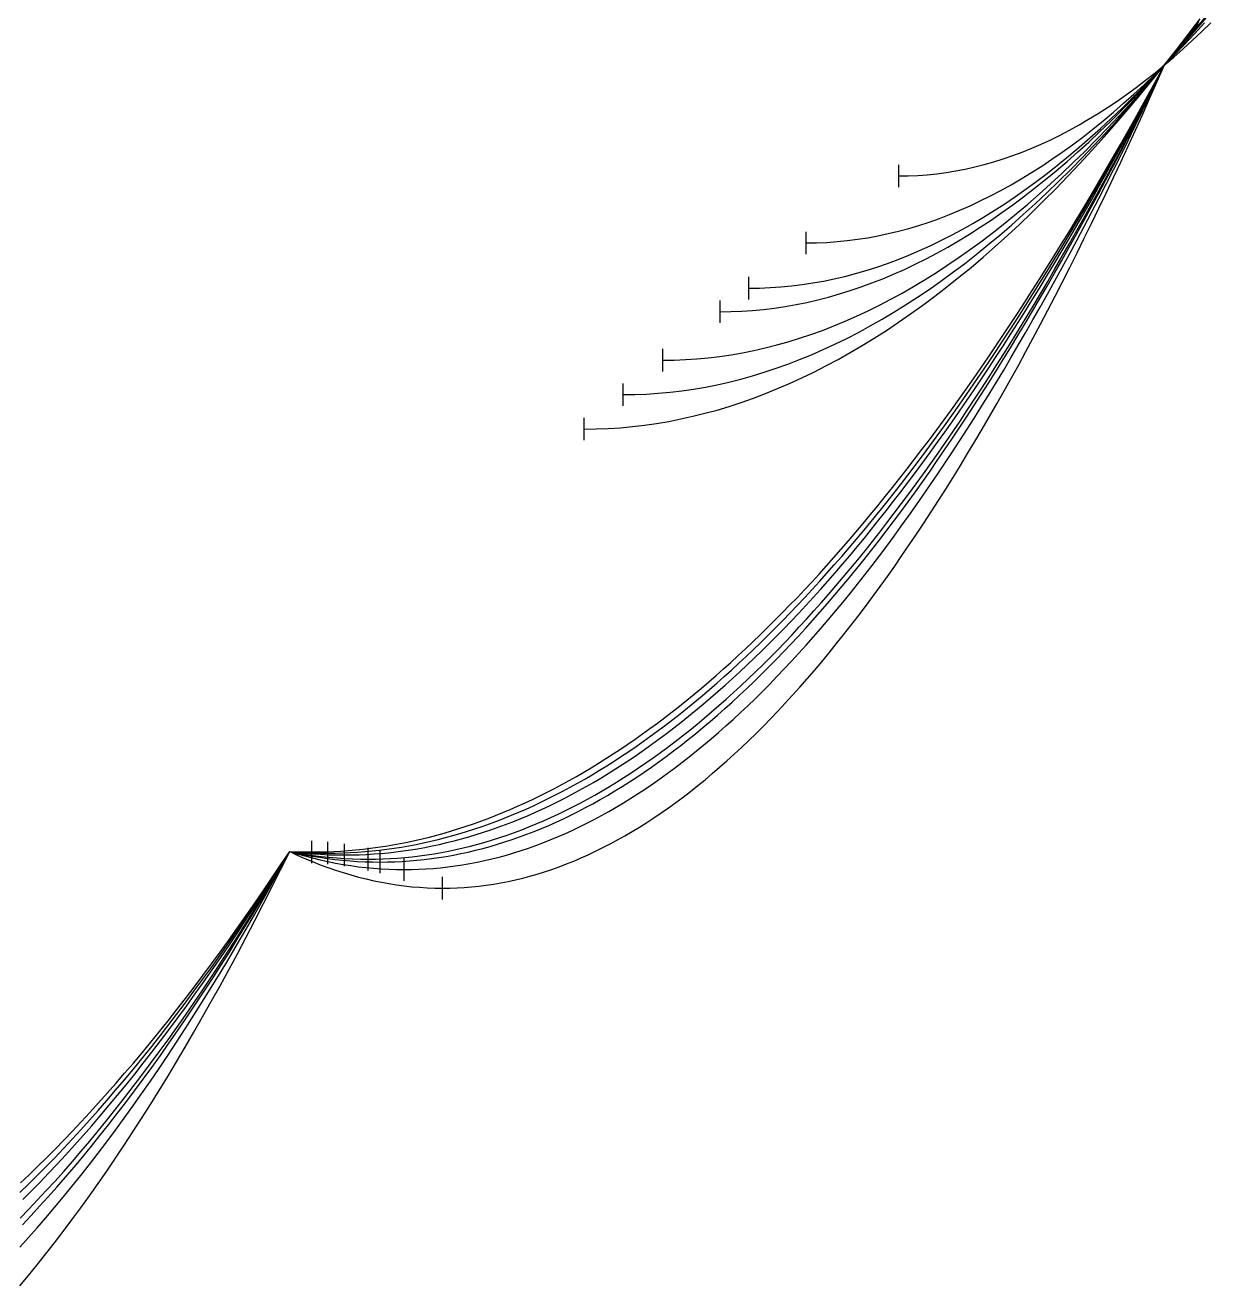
# Model space of a CAD drawing. Header units: metres. Extents: x -87 to 28195, y -4474 to 524.
# Drawn here: x 18167 to 18696, y -3460 to -2898 of the extents above; entities that cross this region are included whole.
import ezdxf

# ---------------------------------------------------------------- set-up
doc = ezdxf.new("R2010")
doc.units = ezdxf.units.M
for name, color, linetype in [('CATENARIES_-10_bare', 7, 'Continuous'), ('CATENARIES_-10_ICE', 7, 'Continuous'), ('CATENARIES_-19_bare', 7, 'Continuous'), ('CATENARIES_-19_HEAVY_ICE', 7, 'Continuous'), ('CATENARIES_0', 7, 'Continuous'), ('CATENARIES_0_ICE', 7, 'Continuous'), ('CATENARIES_50_theoretical', 7, 'Continuous')]:
    doc.layers.add(name, color=color, linetype=linetype)

msp = doc.modelspace()

# ---------------------------------------------------------------- linework, layer by layer
at = {"layer": 'CATENARIES_-10_bare'}
for p, q in [((18433.51, -3067.98), (18433.51, -3057.98)), ((18301.99, -3272.33), (18301.99, -3262.33))]:
    msp.add_line(p, q, dxfattribs=at)
for points in [[(18433.51, -3062.98, 0), (18438.75, -3062.91, 0), (18444, -3062.7, 0), (18449.25, -3062.35, 0), (18454.5, -3061.87, 0), (18459.75, -3061.24, 0), (18465, -3060.48, 0), (18470.24, -3059.58, 0), (18475.49, -3058.54, 0), (18480.74, -3057.36, 0), (18485.99, -3056.04, 0), (18491.24, -3054.58, 0), (18496.48, -3052.99, 0), (18501.73, -3051.25, 0), (18506.98, -3049.38, 0), (18512.23, -3047.37, 0), (18517.48, -3045.22, 0), (18522.72, -3042.93, 0), (18527.97, -3040.5, 0), (18533.22, -3037.93, 0), (18538.47, -3035.22, 0), (18543.72, -3032.38, 0), (18548.97, -3029.39, 0), (18554.21, -3026.27, 0), (18559.46, -3023.01, 0), (18564.71, -3019.6, 0), (18569.96, -3016.06, 0), (18575.21, -3012.38, 0), (18580.45, -3008.56, 0), (18585.7, -3004.61, 0), (18590.95, -3000.51, 0), (18596.2, -2996.27, 0), (18601.45, -2991.9, 0), (18606.69, -2987.38, 0), (18611.94, -2982.73, 0), (18617.19, -2977.93, 0), (18622.44, -2973, 0), (18627.69, -2967.93, 0), (18632.94, -2962.72, 0), (18638.18, -2957.37, 0), (18643.43, -2951.88, 0), (18648.68, -2946.24, 0), (18653.93, -2940.48, 0), (18659.18, -2934.57, 0), (18664.42, -2928.52, 0), (18669.67, -2922.33, 0), (18674.92, -2916, 0), (18680.06, -2909.67, 0), (18685.19, -2903.21, 0), (18690.33, -2896.61, 0)], [(18284.92, -3266.6, 0), (18288.33, -3266.86, 0), (18291.75, -3267.07, 0), (18295.16, -3267.22, 0), (18298.58, -3267.3, 0), (18301.99, -3267.33, 0), (18305.26, -3267.31, 0), (18308.54, -3267.23, 0), (18311.81, -3267.09, 0), (18315.08, -3266.9, 0), (18318.35, -3266.66, 0), (18321.62, -3266.36, 0), (18324.89, -3266.01, 0), (18328.16, -3265.61, 0), (18331.43, -3265.15, 0), (18334.71, -3264.64, 0), (18337.98, -3264.07, 0), (18341.25, -3263.45, 0), (18344.52, -3262.78, 0), (18347.79, -3262.05, 0), (18351.06, -3261.27, 0), (18354.33, -3260.43, 0), (18357.61, -3259.54, 0), (18360.88, -3258.6, 0), (18364.15, -3257.6, 0), (18367.42, -3256.55, 0), (18370.69, -3255.45, 0), (18373.96, -3254.29, 0), (18377.23, -3253.07, 0), (18380.5, -3251.81, 0), (18383.78, -3250.49, 0), (18387.05, -3249.11, 0), (18390.32, -3247.68, 0), (18393.59, -3246.2, 0), (18396.86, -3244.66, 0), (18400.13, -3243.07, 0), (18403.4, -3241.43, 0), (18406.67, -3239.73, 0), (18409.95, -3237.97, 0), (18413.22, -3236.17, 0), (18416.49, -3234.31, 0), (18419.76, -3232.39, 0), (18423.03, -3230.42, 0), (18426.3, -3228.4, 0), (18429.57, -3226.32, 0), (18432.84, -3224.19, 0), (18436.12, -3222.01, 0), (18439.39, -3219.77, 0), (18442.66, -3217.47, 0), (18445.93, -3215.13, 0), (18449.2, -3212.73, 0), (18452.47, -3210.27, 0), (18455.74, -3207.76, 0), (18459.02, -3205.2, 0), (18462.29, -3202.58, 0), (18465.56, -3199.91, 0), (18468.83, -3197.18, 0), (18472.1, -3194.4, 0), (18475.37, -3191.57, 0), (18478.64, -3188.68, 0), (18481.91, -3185.74, 0), (18485.19, -3182.74, 0), (18488.46, -3179.69, 0), (18491.73, -3176.59, 0), (18495, -3173.43, 0), (18498.27, -3170.22, 0), (18501.54, -3166.95, 0), (18504.81, -3163.63, 0), (18508.08, -3160.26, 0), (18511.36, -3156.83, 0), (18514.63, -3153.34, 0), (18517.9, -3149.8, 0), (18521.17, -3146.21, 0), (18524.44, -3142.57, 0), (18527.71, -3138.86, 0), (18530.98, -3135.11, 0), (18534.25, -3131.3, 0), (18537.53, -3127.44, 0), (18540.8, -3123.52, 0), (18544.07, -3119.55, 0), (18547.34, -3115.52, 0), (18550.61, -3111.44, 0), (18553.88, -3107.31, 0), (18557.15, -3103.12, 0), (18560.42, -3098.87, 0), (18563.7, -3094.57, 0), (18566.97, -3090.22, 0), (18570.24, -3085.82, 0), (18573.51, -3081.35, 0), (18576.78, -3076.84, 0), (18580.05, -3072.27, 0), (18583.32, -3067.64, 0), (18586.6, -3062.96, 0), (18589.87, -3058.23, 0), (18593.14, -3053.44, 0), (18596.41, -3048.6, 0), (18599.68, -3043.7, 0), (18602.95, -3038.75, 0), (18606.22, -3033.75, 0), (18609.49, -3028.69, 0), (18612.77, -3023.57, 0), (18616.04, -3018.4, 0), (18619.31, -3013.18, 0), (18622.58, -3007.9, 0), (18625.85, -3002.57, 0), (18629.12, -2997.18, 0), (18632.39, -2991.73, 0), (18635.66, -2986.24, 0), (18638.94, -2980.69, 0), (18642.21, -2975.08, 0), (18645.48, -2969.42, 0), (18648.75, -2963.7, 0), (18652.02, -2957.93, 0), (18655.29, -2952.1, 0), (18658.56, -2946.22, 0), (18661.83, -2940.29, 0), (18665.11, -2934.3, 0), (18668.38, -2928.25, 0), (18671.65, -2922.15, 0), (18674.92, -2916, 0)], [(18164.67, -3418.59, 0), (18168.55, -3414.83, 0), (18172.43, -3411, 0), (18176.31, -3407.09, 0), (18180.19, -3403.1, 0), (18184.07, -3399.04, 0), (18187.94, -3394.9, 0), (18191.82, -3390.68, 0), (18195.7, -3386.39, 0), (18199.58, -3382.02, 0), (18203.46, -3377.58, 0), (18207.34, -3373.06, 0), (18211.22, -3368.46, 0), (18215.1, -3363.79, 0), (18218.98, -3359.04, 0), (18222.86, -3354.21, 0), (18226.73, -3349.31, 0), (18230.61, -3344.33, 0), (18234.49, -3339.28, 0), (18238.37, -3334.15, 0), (18242.25, -3328.94, 0), (18246.13, -3323.66, 0), (18250.01, -3318.29, 0), (18253.89, -3312.86, 0), (18257.77, -3307.34, 0), (18261.65, -3301.75, 0), (18265.52, -3296.09, 0), (18269.4, -3290.34, 0), (18273.28, -3284.52, 0), (18277.16, -3278.62, 0), (18281.04, -3272.65, 0), (18284.92, -3266.6, 0)]]:
    msp.add_polyline3d(points, dxfattribs=at)
at = {"layer": 'CATENARIES_-10_ICE'}
for p, q in [((18476.8, -3031.04), (18476.8, -3021.04)), ((18319.96, -3275.04), (18319.96, -3265.04))]:
    msp.add_line(p, q, dxfattribs=at)
for points in [[(18476.8, -3026.04, 0), (18481.64, -3025.97, 0), (18486.47, -3025.78, 0), (18491.3, -3025.45, 0), (18496.13, -3024.99, 0), (18500.97, -3024.4, 0), (18505.8, -3023.68, 0), (18510.63, -3022.83, 0), (18515.46, -3021.85, 0), (18520.29, -3020.74, 0), (18525.13, -3019.5, 0), (18529.96, -3018.12, 0), (18534.79, -3016.62, 0), (18539.62, -3014.99, 0), (18544.45, -3013.22, 0), (18549.29, -3011.32, 0), (18554.12, -3009.29, 0), (18558.95, -3007.14, 0), (18563.78, -3004.85, 0), (18568.61, -3002.43, 0), (18573.45, -2999.87, 0), (18578.28, -2997.19, 0), (18583.11, -2994.38, 0), (18587.94, -2991.43, 0), (18592.77, -2988.36, 0), (18597.61, -2985.15, 0), (18602.44, -2981.81, 0), (18607.27, -2978.35, 0), (18612.1, -2974.75, 0), (18616.94, -2971.01, 0), (18621.77, -2967.15, 0), (18626.6, -2963.16, 0), (18631.43, -2959.03, 0), (18636.26, -2954.78, 0), (18641.1, -2950.39, 0), (18645.93, -2945.87, 0), (18650.76, -2941.22, 0), (18655.59, -2936.44, 0), (18660.42, -2931.53, 0), (18665.26, -2926.48, 0), (18670.09, -2921.31, 0), (18674.92, -2916, 0), (18679.73, -2910.59, 0), (18684.54, -2905.05, 0), (18689.34, -2899.38, 0), (18694.15, -2893.57, 0)], [(18284.92, -3266.6, 0), (18288.42, -3267.25, 0), (18291.93, -3267.84, 0), (18295.43, -3268.35, 0), (18298.94, -3268.8, 0), (18302.44, -3269.18, 0), (18305.94, -3269.49, 0), (18309.45, -3269.73, 0), (18312.95, -3269.9, 0), (18316.46, -3270, 0), (18319.96, -3270.04, 0), (18323.22, -3270.01, 0), (18326.47, -3269.92, 0), (18329.73, -3269.77, 0), (18332.99, -3269.56, 0), (18336.24, -3269.3, 0), (18339.5, -3268.97, 0), (18342.76, -3268.58, 0), (18346.01, -3268.14, 0), (18349.27, -3267.63, 0), (18352.53, -3267.07, 0), (18355.78, -3266.44, 0), (18359.04, -3265.76, 0), (18362.29, -3265.02, 0), (18365.55, -3264.22, 0), (18368.81, -3263.36, 0), (18372.06, -3262.43, 0), (18375.32, -3261.45, 0), (18378.58, -3260.41, 0), (18381.83, -3259.32, 0), (18385.09, -3258.16, 0), (18388.35, -3256.94, 0), (18391.6, -3255.66, 0), (18394.86, -3254.32, 0), (18398.12, -3252.93, 0), (18401.37, -3251.47, 0), (18404.63, -3249.96, 0), (18407.89, -3248.38, 0), (18411.14, -3246.75, 0), (18414.4, -3245.05, 0), (18417.66, -3243.3, 0), (18420.91, -3241.49, 0), (18424.17, -3239.62, 0), (18427.42, -3237.68, 0), (18430.68, -3235.69, 0), (18433.94, -3233.64, 0), (18437.19, -3231.53, 0), (18440.45, -3229.36, 0), (18443.71, -3227.13, 0), (18446.96, -3224.84, 0), (18450.22, -3222.5, 0), (18453.48, -3220.09, 0), (18456.73, -3217.62, 0), (18459.99, -3215.09, 0), (18463.25, -3212.51, 0), (18466.5, -3209.86, 0), (18469.76, -3207.16, 0), (18473.02, -3204.39, 0), (18476.27, -3201.56, 0), (18479.53, -3198.68, 0), (18482.79, -3195.74, 0), (18486.04, -3192.73, 0), (18489.3, -3189.67, 0), (18492.56, -3186.54, 0), (18495.81, -3183.36, 0), (18499.07, -3180.12, 0), (18502.32, -3176.82, 0), (18505.58, -3173.45, 0), (18508.84, -3170.03, 0), (18512.09, -3166.55, 0), (18515.35, -3163.01, 0), (18518.61, -3159.41, 0), (18521.86, -3155.75, 0), (18525.12, -3152.03, 0), (18528.38, -3148.25, 0), (18531.63, -3144.41, 0), (18534.89, -3140.51, 0), (18538.15, -3136.55, 0), (18541.4, -3132.53, 0), (18544.66, -3128.45, 0), (18547.92, -3124.31, 0), (18551.17, -3120.11, 0), (18554.43, -3115.85, 0), (18557.69, -3111.53, 0), (18560.94, -3107.15, 0), (18564.2, -3102.71, 0), (18567.46, -3098.21, 0), (18570.71, -3093.65, 0), (18573.97, -3089.03, 0), (18577.22, -3084.36, 0), (18580.48, -3079.62, 0), (18583.74, -3074.82, 0), (18586.99, -3069.96, 0), (18590.25, -3065.04, 0), (18593.51, -3060.06, 0), (18596.76, -3055.02, 0), (18600.02, -3049.92, 0), (18603.28, -3044.76, 0), (18606.53, -3039.54, 0), (18609.79, -3034.26, 0), (18613.05, -3028.92, 0), (18616.3, -3023.52, 0), (18619.56, -3018.06, 0), (18622.82, -3012.54, 0), (18626.07, -3006.96, 0), (18629.33, -3001.32, 0), (18632.59, -2995.62, 0), (18635.84, -2989.85, 0), (18639.1, -2984.03, 0), (18642.35, -2978.15, 0), (18645.61, -2972.21, 0), (18648.87, -2966.2, 0), (18652.12, -2960.14, 0), (18655.38, -2954.02, 0), (18658.64, -2947.83, 0), (18661.89, -2941.59, 0), (18665.15, -2935.28, 0), (18668.41, -2928.91, 0), (18671.66, -2922.49, 0), (18674.92, -2916, 0)], [(18164.81, -3430.04, 0), (18168.69, -3426.04, 0), (18172.56, -3421.95, 0), (18176.44, -3417.78, 0), (18180.31, -3413.53, 0), (18184.19, -3409.19, 0), (18188.06, -3404.76, 0), (18191.94, -3400.25, 0), (18195.81, -3395.66, 0), (18199.68, -3390.98, 0), (18203.56, -3386.22, 0), (18207.43, -3381.37, 0), (18211.31, -3376.44, 0), (18215.18, -3371.43, 0), (18219.06, -3366.32, 0), (18222.93, -3361.14, 0), (18226.8, -3355.87, 0), (18230.68, -3350.51, 0), (18234.55, -3345.07, 0), (18238.43, -3339.54, 0), (18242.3, -3333.93, 0), (18246.18, -3328.24, 0), (18250.05, -3322.46, 0), (18253.93, -3316.59, 0), (18257.8, -3310.64, 0), (18261.67, -3304.6, 0), (18265.55, -3298.48, 0), (18269.42, -3292.28, 0), (18273.3, -3285.99, 0), (18277.17, -3279.61, 0), (18281.05, -3273.15, 0), (18284.92, -3266.6, 0)]]:
    msp.add_polyline3d(points, dxfattribs=at)
at = {"layer": 'CATENARIES_-19_bare'}
for p, q in [((18416.14, -3083.34), (18416.14, -3073.34)), ((18294.79, -3271.84), (18294.79, -3261.84))]:
    msp.add_line(p, q, dxfattribs=at)
for points in [[(18416.14, -3078.34, 0), (18421.53, -3078.27, 0), (18426.93, -3078.06, 0), (18432.32, -3077.71, 0), (18437.71, -3077.22, 0), (18443.1, -3076.58, 0), (18448.49, -3075.81, 0), (18453.88, -3074.89, 0), (18459.27, -3073.84, 0), (18464.66, -3072.64, 0), (18470.05, -3071.3, 0), (18475.45, -3069.83, 0), (18480.84, -3068.21, 0), (18486.23, -3066.45, 0), (18491.62, -3064.55, 0), (18497.01, -3062.51, 0), (18502.4, -3060.32, 0), (18507.79, -3058, 0), (18513.18, -3055.54, 0), (18518.58, -3052.93, 0), (18523.97, -3050.19, 0), (18529.36, -3047.3, 0), (18534.75, -3044.27, 0), (18540.14, -3041.11, 0), (18545.53, -3037.8, 0), (18550.92, -3034.35, 0), (18556.31, -3030.75, 0), (18561.71, -3027.02, 0), (18567.1, -3023.15, 0), (18572.49, -3019.13, 0), (18577.88, -3014.98, 0), (18583.27, -3010.68, 0), (18588.66, -3006.24, 0), (18594.05, -3001.66, 0), (18599.44, -2996.94, 0), (18604.83, -2992.08, 0), (18610.23, -2987.08, 0), (18615.62, -2981.93, 0), (18621.01, -2976.65, 0), (18626.4, -2971.22, 0), (18631.79, -2965.65, 0), (18637.18, -2959.94, 0), (18642.57, -2954.09, 0), (18647.96, -2948.09, 0), (18653.36, -2941.96, 0), (18658.75, -2935.68, 0), (18664.14, -2929.26, 0), (18669.53, -2922.7, 0), (18674.92, -2916, 0), (18680.2, -2909.3, 0), (18685.48, -2902.46, 0), (18690.77, -2895.48, 0)], [(18284.92, -3266.6, 0), (18288.21, -3266.73, 0), (18291.5, -3266.81, 0), (18294.79, -3266.84, 0), (18298.07, -3266.81, 0), (18301.34, -3266.73, 0), (18304.62, -3266.6, 0), (18307.9, -3266.42, 0), (18311.17, -3266.19, 0), (18314.45, -3265.9, 0), (18317.73, -3265.56, 0), (18321, -3265.17, 0), (18324.28, -3264.73, 0), (18327.56, -3264.24, 0), (18330.84, -3263.69, 0), (18334.11, -3263.09, 0), (18337.39, -3262.44, 0), (18340.67, -3261.74, 0), (18343.94, -3260.99, 0), (18347.22, -3260.18, 0), (18350.5, -3259.32, 0), (18353.77, -3258.41, 0), (18357.05, -3257.45, 0), (18360.33, -3256.44, 0), (18363.61, -3255.37, 0), (18366.88, -3254.25, 0), (18370.16, -3253.08, 0), (18373.44, -3251.86, 0), (18376.71, -3250.58, 0), (18379.99, -3249.26, 0), (18383.27, -3247.88, 0), (18386.54, -3246.45, 0), (18389.82, -3244.97, 0), (18393.1, -3243.43, 0), (18396.38, -3241.85, 0), (18399.65, -3240.21, 0), (18402.93, -3238.52, 0), (18406.21, -3236.77, 0), (18409.48, -3234.98, 0), (18412.76, -3233.13, 0), (18416.04, -3231.23, 0), (18419.31, -3229.28, 0), (18422.59, -3227.28, 0), (18425.87, -3225.22, 0), (18429.15, -3223.12, 0), (18432.42, -3220.96, 0), (18435.7, -3218.74, 0), (18438.98, -3216.48, 0), (18442.25, -3214.16, 0), (18445.53, -3211.8, 0), (18448.81, -3209.38, 0), (18452.08, -3206.9, 0), (18455.36, -3204.38, 0), (18458.64, -3201.8, 0), (18461.92, -3199.17, 0), (18465.19, -3196.49, 0), (18468.47, -3193.76, 0), (18471.75, -3190.98, 0), (18475.02, -3188.14, 0), (18478.3, -3185.25, 0), (18481.58, -3182.31, 0), (18484.85, -3179.31, 0), (18488.13, -3176.27, 0), (18491.41, -3173.17, 0), (18494.69, -3170.02, 0), (18497.96, -3166.81, 0), (18501.24, -3163.56, 0), (18504.52, -3160.25, 0), (18507.79, -3156.89, 0), (18511.07, -3153.48, 0), (18514.35, -3150.01, 0), (18517.62, -3146.5, 0), (18520.9, -3142.93, 0), (18524.18, -3139.31, 0), (18527.46, -3135.63, 0), (18530.73, -3131.91, 0), (18534.01, -3128.13, 0), (18537.29, -3124.3, 0), (18540.56, -3120.42, 0), (18543.84, -3116.48, 0), (18547.12, -3112.49, 0), (18550.39, -3108.45, 0), (18553.67, -3104.36, 0), (18556.95, -3100.22, 0), (18560.23, -3096.02, 0), (18563.5, -3091.77, 0), (18566.78, -3087.47, 0), (18570.06, -3083.11, 0), (18573.33, -3078.71, 0), (18576.61, -3074.25, 0), (18579.89, -3069.73, 0), (18583.16, -3065.17, 0), (18586.44, -3060.55, 0), (18589.72, -3055.88, 0), (18593, -3051.16, 0), (18596.27, -3046.39, 0), (18599.55, -3041.56, 0), (18602.83, -3036.68, 0), (18606.1, -3031.75, 0), (18609.38, -3026.76, 0), (18612.66, -3021.72, 0), (18615.93, -3016.63, 0), (18619.21, -3011.49, 0), (18622.49, -3006.3, 0), (18625.77, -3001.05, 0), (18629.04, -2995.75, 0), (18632.32, -2990.39, 0), (18635.6, -2984.99, 0), (18638.87, -2979.53, 0), (18642.15, -2974.02, 0), (18645.43, -2968.45, 0), (18648.7, -2962.84, 0), (18651.98, -2957.17, 0), (18655.26, -2951.44, 0), (18658.54, -2945.67, 0), (18661.81, -2939.84, 0), (18665.09, -2933.96, 0), (18668.37, -2928.03, 0), (18671.64, -2922.04, 0), (18674.92, -2916, 0)], [(18164.91, -3414.35, 0), (18168.78, -3410.68, 0), (18172.65, -3406.93, 0), (18176.52, -3403.12, 0), (18180.39, -3399.23, 0), (18184.26, -3395.27, 0), (18188.14, -3391.23, 0), (18192.01, -3387.12, 0), (18195.88, -3382.94, 0), (18199.75, -3378.69, 0), (18203.62, -3374.36, 0), (18207.49, -3369.96, 0), (18211.36, -3365.49, 0), (18215.24, -3360.94, 0), (18219.11, -3356.32, 0), (18222.98, -3351.63, 0), (18226.85, -3346.87, 0), (18230.72, -3342.03, 0), (18234.59, -3337.12, 0), (18238.46, -3332.13, 0), (18242.34, -3327.07, 0), (18246.21, -3321.94, 0), (18250.08, -3316.74, 0), (18253.95, -3311.46, 0), (18257.82, -3306.11, 0), (18261.69, -3300.68, 0), (18265.56, -3295.19, 0), (18269.43, -3289.62, 0), (18273.31, -3283.97, 0), (18277.18, -3278.25, 0), (18281.05, -3272.46, 0), (18284.92, -3266.6, 0)]]:
    msp.add_polyline3d(points, dxfattribs=at)
at = {"layer": 'CATENARIES_-19_HEAVY_ICE'}
for p, q in [((18515.22, -3000.37), (18515.22, -2990.37)), ((18335.9, -3279.68), (18335.9, -3269.68))]:
    msp.add_line(p, q, dxfattribs=at)
for points in [[(18515.22, -2995.37, 0), (18519.78, -2995.3, 0), (18524.34, -2995.11, 0), (18528.91, -2994.78, 0), (18533.47, -2994.33, 0), (18538.03, -2993.75, 0), (18542.59, -2993.04, 0), (18547.16, -2992.19, 0), (18551.72, -2991.22, 0), (18556.28, -2990.12, 0), (18560.85, -2988.89, 0), (18565.41, -2987.53, 0), (18569.97, -2986.04, 0), (18574.54, -2984.42, 0), (18579.1, -2982.68, 0), (18583.66, -2980.8, 0), (18588.22, -2978.79, 0), (18592.79, -2976.65, 0), (18597.35, -2974.39, 0), (18601.91, -2971.99, 0), (18606.48, -2969.46, 0), (18611.04, -2966.81, 0), (18615.6, -2964.02, 0), (18620.16, -2961.11, 0), (18624.73, -2958.06, 0), (18629.29, -2954.89, 0), (18633.85, -2951.58, 0), (18638.42, -2948.15, 0), (18642.98, -2944.59, 0), (18647.54, -2940.89, 0), (18652.11, -2937.07, 0), (18656.67, -2933.12, 0), (18661.23, -2929.03, 0), (18665.79, -2924.82, 0), (18670.36, -2920.47, 0), (18674.92, -2916, 0), (18679.38, -2911.5, 0), (18683.85, -2906.87, 0), (18688.31, -2902.12, 0), (18692.78, -2897.24, 0)], [(18284.92, -3266.6, 0), (18288.32, -3267.64, 0), (18291.72, -3268.61, 0), (18295.12, -3269.51, 0), (18298.51, -3270.34, 0), (18301.91, -3271.09, 0), (18305.31, -3271.77, 0), (18308.71, -3272.38, 0), (18312.11, -3272.92, 0), (18315.51, -3273.39, 0), (18318.91, -3273.78, 0), (18322.31, -3274.11, 0), (18325.7, -3274.36, 0), (18329.1, -3274.54, 0), (18332.5, -3274.65, 0), (18335.9, -3274.68, 0), (18339.16, -3274.65, 0), (18342.42, -3274.55, 0), (18345.68, -3274.38, 0), (18348.94, -3274.15, 0), (18352.2, -3273.86, 0), (18355.46, -3273.49, 0), (18358.72, -3273.06, 0), (18361.98, -3272.57, 0), (18365.24, -3272.01, 0), (18368.5, -3271.38, 0), (18371.76, -3270.68, 0), (18375.02, -3269.92, 0), (18378.28, -3269.1, 0), (18381.54, -3268.21, 0), (18384.8, -3267.25, 0), (18388.06, -3266.22, 0), (18391.32, -3265.13, 0), (18394.58, -3263.98, 0), (18397.84, -3262.75, 0), (18401.1, -3261.46, 0), (18404.36, -3260.11, 0), (18407.62, -3258.69, 0), (18410.88, -3257.2, 0), (18414.14, -3255.65, 0), (18417.4, -3254.03, 0), (18420.65, -3252.34, 0), (18423.91, -3250.59, 0), (18427.17, -3248.77, 0), (18430.43, -3246.89, 0), (18433.69, -3244.94, 0), (18436.95, -3242.92, 0), (18440.21, -3240.84, 0), (18443.47, -3238.69, 0), (18446.73, -3236.47, 0), (18449.99, -3234.19, 0), (18453.25, -3231.84, 0), (18456.51, -3229.43, 0), (18459.77, -3226.95, 0), (18463.03, -3224.4, 0), (18466.29, -3221.79, 0), (18469.55, -3219.11, 0), (18472.81, -3216.36, 0), (18476.07, -3213.55, 0), (18479.33, -3210.67, 0), (18482.59, -3207.73, 0), (18485.85, -3204.72, 0), (18489.11, -3201.64, 0), (18492.37, -3198.5, 0), (18495.63, -3195.29, 0), (18498.89, -3192.01, 0), (18502.15, -3188.67, 0), (18505.41, -3185.26, 0), (18508.67, -3181.78, 0), (18511.93, -3178.24, 0), (18515.19, -3174.63, 0), (18518.45, -3170.96, 0), (18521.71, -3167.22, 0), (18524.97, -3163.41, 0), (18528.23, -3159.53, 0), (18531.49, -3155.59, 0), (18534.75, -3151.58, 0), (18538.01, -3147.51, 0), (18541.27, -3143.37, 0), (18544.53, -3139.16, 0), (18547.79, -3134.89, 0), (18551.05, -3130.55, 0), (18554.31, -3126.14, 0), (18557.57, -3121.66, 0), (18560.83, -3117.12, 0), (18564.09, -3112.52, 0), (18567.35, -3107.84, 0), (18570.61, -3103.1, 0), (18573.87, -3098.29, 0), (18577.13, -3093.42, 0), (18580.39, -3088.48, 0), (18583.65, -3083.47, 0), (18586.91, -3078.39, 0), (18590.16, -3073.25, 0), (18593.42, -3068.04, 0), (18596.68, -3062.76, 0), (18599.94, -3057.42, 0), (18603.2, -3052.01, 0), (18606.46, -3046.53, 0), (18609.72, -3040.99, 0), (18612.98, -3035.38, 0), (18616.24, -3029.7, 0), (18619.5, -3023.96, 0), (18622.76, -3018.14, 0), (18626.02, -3012.26, 0), (18629.28, -3006.32, 0), (18632.54, -3000.3, 0), (18635.8, -2994.22, 0), (18639.06, -2988.07, 0), (18642.32, -2981.86, 0), (18645.58, -2975.58, 0), (18648.84, -2969.23, 0), (18652.1, -2962.81, 0), (18655.36, -2956.32, 0), (18658.62, -2949.77, 0), (18661.88, -2943.15, 0), (18665.14, -2936.47, 0), (18668.4, -2929.71, 0), (18671.66, -2922.89, 0), (18674.92, -2916, 0)], [(18164.59, -3442.98, 0), (18168.47, -3438.71, 0), (18172.36, -3434.34, 0), (18176.24, -3429.88, 0), (18180.12, -3425.33, 0), (18184, -3420.68, 0), (18187.88, -3415.93, 0), (18191.76, -3411.1, 0), (18195.65, -3406.17, 0), (18199.53, -3401.14, 0), (18203.41, -3396.02, 0), (18207.29, -3390.8, 0), (18211.17, -3385.49, 0), (18215.05, -3380.09, 0), (18218.93, -3374.59, 0), (18222.82, -3369, 0), (18226.7, -3363.31, 0), (18230.58, -3357.53, 0), (18234.46, -3351.65, 0), (18238.34, -3345.68, 0), (18242.22, -3339.61, 0), (18246.1, -3333.45, 0), (18249.99, -3327.19, 0), (18253.87, -3320.84, 0), (18257.75, -3314.39, 0), (18261.63, -3307.85, 0), (18265.51, -3301.21, 0), (18269.39, -3294.48, 0), (18273.28, -3287.65, 0), (18277.16, -3280.73, 0), (18281.04, -3273.71, 0), (18284.92, -3266.6, 0)]]:
    msp.add_polyline3d(points, dxfattribs=at)
at = {"layer": 'CATENARIES_0'}
for p, q in [((18451.19, -3052.63), (18451.19, -3042.63)), ((18309.33, -3273.17), (18309.33, -3263.17))]:
    msp.add_line(p, q, dxfattribs=at)
for points in [[(18451.19, -3047.63, 0), (18456.28, -3047.57, 0), (18461.36, -3047.36, 0), (18466.45, -3047.02, 0), (18471.53, -3046.55, 0), (18476.62, -3045.94, 0), (18481.7, -3045.19, 0), (18486.78, -3044.31, 0), (18491.87, -3043.29, 0), (18496.95, -3042.13, 0), (18502.04, -3040.84, 0), (18507.12, -3039.42, 0), (18512.21, -3037.85, 0), (18517.29, -3036.16, 0), (18522.38, -3034.32, 0), (18527.46, -3032.35, 0), (18532.55, -3030.25, 0), (18537.63, -3028, 0), (18542.72, -3025.63, 0), (18547.8, -3023.11, 0), (18552.89, -3020.46, 0), (18557.97, -3017.68, 0), (18563.06, -3014.75, 0), (18568.14, -3011.7, 0), (18573.23, -3008.5, 0), (18578.31, -3005.17, 0), (18583.39, -3001.71, 0), (18588.48, -2998.1, 0), (18593.56, -2994.36, 0), (18598.65, -2990.49, 0), (18603.73, -2986.48, 0), (18608.82, -2982.33, 0), (18613.9, -2978.05, 0), (18618.99, -2973.63, 0), (18624.07, -2969.07, 0), (18629.16, -2964.38, 0), (18634.24, -2959.55, 0), (18639.33, -2954.58, 0), (18644.41, -2949.48, 0), (18649.5, -2944.24, 0), (18654.58, -2938.87, 0), (18659.67, -2933.36, 0), (18664.75, -2927.71, 0), (18669.84, -2921.92, 0), (18674.92, -2916, 0), (18679.92, -2910.04, 0), (18684.92, -2903.95, 0), (18689.92, -2897.73, 0)], [(18284.92, -3266.6, 0), (18288.41, -3267.02, 0), (18291.89, -3267.37, 0), (18295.38, -3267.65, 0), (18298.87, -3267.88, 0), (18302.36, -3268.04, 0), (18305.84, -3268.13, 0), (18309.33, -3268.17, 0), (18312.6, -3268.14, 0), (18315.86, -3268.05, 0), (18319.12, -3267.91, 0), (18322.39, -3267.72, 0), (18325.65, -3267.47, 0), (18328.92, -3267.16, 0), (18332.18, -3266.79, 0), (18335.45, -3266.37, 0), (18338.71, -3265.9, 0), (18341.97, -3265.37, 0), (18345.24, -3264.78, 0), (18348.5, -3264.13, 0), (18351.77, -3263.44, 0), (18355.03, -3262.68, 0), (18358.29, -3261.87, 0), (18361.56, -3261, 0), (18364.82, -3260.08, 0), (18368.09, -3259.1, 0), (18371.35, -3258.06, 0), (18374.62, -3256.97, 0), (18377.88, -3255.82, 0), (18381.14, -3254.62, 0), (18384.41, -3253.36, 0), (18387.67, -3252.04, 0), (18390.94, -3250.67, 0), (18394.2, -3249.24, 0), (18397.46, -3247.76, 0), (18400.73, -3246.22, 0), (18403.99, -3244.62, 0), (18407.26, -3242.97, 0), (18410.52, -3241.26, 0), (18413.79, -3239.5, 0), (18417.05, -3237.68, 0), (18420.31, -3235.8, 0), (18423.58, -3233.87, 0), (18426.84, -3231.88, 0), (18430.11, -3229.84, 0), (18433.37, -3227.74, 0), (18436.63, -3225.58, 0), (18439.9, -3223.37, 0), (18443.16, -3221.1, 0), (18446.43, -3218.77, 0), (18449.69, -3216.39, 0), (18452.96, -3213.95, 0), (18456.22, -3211.46, 0), (18459.48, -3208.91, 0), (18462.75, -3206.31, 0), (18466.01, -3203.64, 0), (18469.28, -3200.93, 0), (18472.54, -3198.15, 0), (18475.8, -3195.32, 0), (18479.07, -3192.43, 0), (18482.33, -3189.49, 0), (18485.6, -3186.49, 0), (18488.86, -3183.44, 0), (18492.13, -3180.33, 0), (18495.39, -3177.16, 0), (18498.65, -3173.94, 0), (18501.92, -3170.66, 0), (18505.18, -3167.32, 0), (18508.45, -3163.93, 0), (18511.71, -3160.48, 0), (18514.98, -3156.97, 0), (18518.24, -3153.41, 0), (18521.5, -3149.79, 0), (18524.77, -3146.12, 0), (18528.03, -3142.39, 0), (18531.3, -3138.6, 0), (18534.56, -3134.76, 0), (18537.82, -3130.86, 0), (18541.09, -3126.9, 0), (18544.35, -3122.89, 0), (18547.62, -3118.82, 0), (18550.88, -3114.7, 0), (18554.15, -3110.51, 0), (18557.41, -3106.28, 0), (18560.67, -3101.98, 0), (18563.94, -3097.63, 0), (18567.2, -3093.22, 0), (18570.47, -3088.76, 0), (18573.73, -3084.24, 0), (18576.99, -3079.66, 0), (18580.26, -3075.03, 0), (18583.52, -3070.34, 0), (18586.79, -3065.59, 0), (18590.05, -3060.79, 0), (18593.32, -3055.93, 0), (18596.58, -3051.01, 0), (18599.84, -3046.04, 0), (18603.11, -3041.01, 0), (18606.37, -3035.92, 0), (18609.64, -3030.78, 0), (18612.9, -3025.58, 0), (18616.16, -3020.33, 0), (18619.43, -3015.01, 0), (18622.69, -3009.64, 0), (18625.96, -3004.22, 0), (18629.22, -2998.73, 0), (18632.49, -2993.19, 0), (18635.75, -2987.6, 0), (18639.01, -2981.94, 0), (18642.28, -2976.23, 0), (18645.54, -2970.47, 0), (18648.81, -2964.64, 0), (18652.07, -2958.76, 0), (18655.33, -2952.82, 0), (18658.6, -2946.83, 0), (18661.86, -2940.78, 0), (18665.13, -2934.67, 0), (18668.39, -2928.5, 0), (18671.66, -2922.28, 0), (18674.92, -2916, 0)], [(18165.96, -3421.76, 0), (18169.79, -3417.93, 0), (18173.63, -3414.01, 0), (18177.47, -3410.02, 0), (18181.31, -3405.95, 0), (18185.14, -3401.8, 0), (18188.98, -3397.58, 0), (18192.82, -3393.28, 0), (18196.66, -3388.89, 0), (18200.49, -3384.44, 0), (18204.33, -3379.9, 0), (18208.17, -3375.28, 0), (18212.01, -3370.59, 0), (18215.84, -3365.82, 0), (18219.68, -3360.97, 0), (18223.52, -3356.05, 0), (18227.36, -3351.04, 0), (18231.19, -3345.96, 0), (18235.03, -3340.8, 0), (18238.87, -3335.56, 0), (18242.71, -3330.24, 0), (18246.54, -3324.85, 0), (18250.38, -3319.38, 0), (18254.22, -3313.83, 0), (18258.06, -3308.2, 0), (18261.89, -3302.49, 0), (18265.73, -3296.7, 0), (18269.57, -3290.84, 0), (18273.41, -3284.9, 0), (18277.24, -3278.88, 0), (18281.08, -3272.78, 0), (18284.92, -3266.6, 0)]]:
    msp.add_polyline3d(points, dxfattribs=at)
at = {"layer": 'CATENARIES_0_ICE'}
for p, q in [((18489.63, -3020.54), (18489.63, -3010.54)), ((18325.28, -3276.32), (18325.28, -3266.32))]:
    msp.add_line(p, q, dxfattribs=at)
for points in [[(18489.63, -3015.54, 0), (18494.38, -3015.48, 0), (18499.13, -3015.28, 0), (18503.89, -3014.95, 0), (18508.64, -3014.5, 0), (18513.39, -3013.91, 0), (18518.14, -3013.19, 0), (18522.89, -3012.34, 0), (18527.64, -3011.36, 0), (18532.39, -3010.25, 0), (18537.14, -3009, 0), (18541.89, -3007.63, 0), (18546.64, -3006.13, 0), (18551.4, -3004.49, 0), (18556.15, -3002.73, 0), (18560.9, -3000.83, 0), (18565.65, -2998.8, 0), (18570.4, -2996.64, 0), (18575.15, -2994.35, 0), (18579.9, -2991.93, 0), (18584.65, -2989.38, 0), (18589.4, -2986.7, 0), (18594.15, -2983.89, 0), (18598.9, -2980.94, 0), (18603.66, -2977.87, 0), (18608.41, -2974.66, 0), (18613.16, -2971.32, 0), (18617.91, -2967.86, 0), (18622.66, -2964.26, 0), (18627.41, -2960.53, 0), (18632.16, -2956.66, 0), (18636.91, -2952.67, 0), (18641.66, -2948.55, 0), (18646.41, -2944.29, 0), (18651.17, -2939.91, 0), (18655.92, -2935.39, 0), (18660.67, -2930.74, 0), (18665.42, -2925.96, 0), (18670.17, -2921.04, 0), (18674.92, -2916, 0), (18679.61, -2910.89, 0), (18684.29, -2905.66, 0), (18688.98, -2900.3, 0), (18693.67, -2894.81, 0)], [(18284.92, -3266.6, 0), (18288.28, -3267.35, 0), (18291.65, -3268.04, 0), (18295.01, -3268.66, 0), (18298.37, -3269.22, 0), (18301.74, -3269.71, 0), (18305.1, -3270.14, 0), (18308.47, -3270.5, 0), (18311.83, -3270.8, 0), (18315.19, -3271.02, 0), (18318.56, -3271.19, 0), (18321.92, -3271.29, 0), (18325.28, -3271.32, 0), (18328.55, -3271.29, 0), (18331.82, -3271.2, 0), (18335.09, -3271.04, 0), (18338.35, -3270.82, 0), (18341.62, -3270.55, 0), (18344.89, -3270.21, 0), (18348.16, -3269.8, 0), (18351.42, -3269.34, 0), (18354.69, -3268.81, 0), (18357.96, -3268.23, 0), (18361.23, -3267.58, 0), (18364.49, -3266.87, 0), (18367.76, -3266.09, 0), (18371.03, -3265.26, 0), (18374.3, -3264.36, 0), (18377.57, -3263.4, 0), (18380.83, -3262.38, 0), (18384.1, -3261.3, 0), (18387.37, -3260.15, 0), (18390.64, -3258.95, 0), (18393.9, -3257.68, 0), (18397.17, -3256.35, 0), (18400.44, -3254.96, 0), (18403.71, -3253.5, 0), (18406.97, -3251.99, 0), (18410.24, -3250.41, 0), (18413.51, -3248.77, 0), (18416.78, -3247.07, 0), (18420.04, -3245.3, 0), (18423.31, -3243.48, 0), (18426.58, -3241.59, 0), (18429.85, -3239.64, 0), (18433.12, -3237.63, 0), (18436.38, -3235.55, 0), (18439.65, -3233.42, 0), (18442.92, -3231.22, 0), (18446.19, -3228.96, 0), (18449.45, -3226.64, 0), (18452.72, -3224.25, 0), (18455.99, -3221.81, 0), (18459.26, -3219.3, 0), (18462.52, -3216.73, 0), (18465.79, -3214.1, 0), (18469.06, -3211.41, 0), (18472.33, -3208.65, 0), (18475.59, -3205.83, 0), (18478.86, -3202.95, 0), (18482.13, -3200.01, 0), (18485.4, -3197.01, 0), (18488.66, -3193.94, 0), (18491.93, -3190.81, 0), (18495.2, -3187.62, 0), (18498.47, -3184.37, 0), (18501.74, -3181.05, 0), (18505, -3177.67, 0), (18508.27, -3174.23, 0), (18511.54, -3170.73, 0), (18514.81, -3167.17, 0), (18518.07, -3163.54, 0), (18521.34, -3159.85, 0), (18524.61, -3156.1, 0), (18527.88, -3152.29, 0), (18531.14, -3148.42, 0), (18534.41, -3144.48, 0), (18537.68, -3140.48, 0), (18540.95, -3136.42, 0), (18544.21, -3132.29, 0), (18547.48, -3128.11, 0), (18550.75, -3123.86, 0), (18554.02, -3119.55, 0), (18557.29, -3115.17, 0), (18560.55, -3110.73, 0), (18563.82, -3106.24, 0), (18567.09, -3101.67, 0), (18570.36, -3097.05, 0), (18573.62, -3092.36, 0), (18576.89, -3087.62, 0), (18580.16, -3082.8, 0), (18583.43, -3077.93, 0), (18586.69, -3072.99, 0), (18589.96, -3068, 0), (18593.23, -3062.93, 0), (18596.5, -3057.81, 0), (18599.76, -3052.62, 0), (18603.03, -3047.37, 0), (18606.3, -3042.06, 0), (18609.57, -3036.69, 0), (18612.83, -3031.25, 0), (18616.1, -3025.75, 0), (18619.37, -3020.19, 0), (18622.64, -3014.56, 0), (18625.91, -3008.87, 0), (18629.17, -3003.12, 0), (18632.44, -2997.31, 0), (18635.71, -2991.43, 0), (18638.98, -2985.49, 0), (18642.24, -2979.49, 0), (18645.51, -2973.42, 0), (18648.78, -2967.3, 0), (18652.05, -2961.1, 0), (18655.31, -2954.85, 0), (18658.58, -2948.53, 0), (18661.85, -2942.15, 0), (18665.12, -2935.71, 0), (18668.38, -2929.2, 0), (18671.65, -2922.63, 0), (18674.92, -2916, 0)], [(18165.77, -3432.99, 0), (18169.61, -3428.91, 0), (18173.46, -3424.75, 0), (18177.3, -3420.51, 0), (18181.14, -3416.18, 0), (18184.99, -3411.76, 0), (18188.83, -3407.26, 0), (18192.68, -3402.67, 0), (18196.52, -3397.99, 0), (18200.36, -3393.23, 0), (18204.21, -3388.38, 0), (18208.05, -3383.45, 0), (18211.89, -3378.43, 0), (18215.74, -3373.32, 0), (18219.58, -3368.13, 0), (18223.42, -3362.85, 0), (18227.27, -3357.48, 0), (18231.11, -3352.03, 0), (18234.95, -3346.49, 0), (18238.8, -3340.86, 0), (18242.64, -3335.15, 0), (18246.48, -3329.35, 0), (18250.33, -3323.47, 0), (18254.17, -3317.5, 0), (18258.02, -3311.44, 0), (18261.86, -3305.29, 0), (18265.7, -3299.06, 0), (18269.55, -3292.74, 0), (18273.39, -3286.34, 0), (18277.23, -3279.84, 0), (18281.08, -3273.27, 0), (18284.92, -3266.6, 0)]]:
    msp.add_polyline3d(points, dxfattribs=at)
at = {"layer": 'CATENARIES_50_theoretical'}
for p, q in [((18556.46, -2970.51), (18556.46, -2960.51)), ((18353.02, -3287.95), (18353.02, -3277.95))]:
    msp.add_line(p, q, dxfattribs=at)
for points in [[(18556.46, -2965.51, 0), (18560.69, -2965.44, 0), (18564.92, -2965.25, 0), (18569.15, -2964.94, 0), (18573.39, -2964.5, 0), (18577.62, -2963.93, 0), (18581.85, -2963.24, 0), (18586.08, -2962.41, 0), (18590.31, -2961.47, 0), (18594.54, -2960.4, 0), (18598.77, -2959.2, 0), (18603, -2957.87, 0), (18607.23, -2956.42, 0), (18611.46, -2954.84, 0), (18615.69, -2953.14, 0), (18619.92, -2951.31, 0), (18624.15, -2949.35, 0), (18628.38, -2947.26, 0), (18632.61, -2945.05, 0), (18636.84, -2942.72, 0), (18641.08, -2940.26, 0), (18645.31, -2937.67, 0), (18649.54, -2934.95, 0), (18653.77, -2932.11, 0), (18658, -2929.14, 0), (18662.23, -2926.05, 0), (18666.46, -2922.82, 0), (18670.69, -2919.47, 0), (18674.92, -2916, 0), (18679.04, -2912.49, 0), (18683.16, -2908.87, 0), (18687.28, -2905.12, 0), (18691.4, -2901.25, 0), (18695.52, -2897.26, 0)], [(18284.92, -3266.6, 0), (18288.32, -3268.19, 0), (18291.73, -3269.71, 0), (18295.13, -3271.14, 0), (18298.54, -3272.49, 0), (18301.94, -3273.76, 0), (18305.35, -3274.94, 0), (18308.75, -3276.05, 0), (18312.16, -3277.07, 0), (18315.56, -3278.01, 0), (18318.97, -3278.87, 0), (18322.37, -3279.64, 0), (18325.78, -3280.34, 0), (18329.18, -3280.95, 0), (18332.59, -3281.48, 0), (18335.99, -3281.93, 0), (18339.4, -3282.3, 0), (18342.8, -3282.59, 0), (18346.21, -3282.79, 0), (18349.61, -3282.91, 0), (18353.02, -3282.95, 0), (18356.27, -3282.92, 0), (18359.52, -3282.81, 0), (18362.77, -3282.62, 0), (18366.02, -3282.36, 0), (18369.27, -3282.02, 0), (18372.53, -3281.61, 0), (18375.78, -3281.13, 0), (18379.03, -3280.57, 0), (18382.28, -3279.93, 0), (18385.53, -3279.23, 0), (18388.78, -3278.44, 0), (18392.04, -3277.59, 0), (18395.29, -3276.65, 0), (18398.54, -3275.65, 0), (18401.79, -3274.57, 0), (18405.04, -3273.41, 0), (18408.29, -3272.18, 0), (18411.54, -3270.87, 0), (18414.8, -3269.49, 0), (18418.05, -3268.04, 0), (18421.3, -3266.51, 0), (18424.55, -3264.91, 0), (18427.8, -3263.23, 0), (18431.05, -3261.48, 0), (18434.31, -3259.65, 0), (18437.56, -3257.75, 0), (18440.81, -3255.77, 0), (18444.06, -3253.72, 0), (18447.31, -3251.59, 0), (18450.56, -3249.39, 0), (18453.81, -3247.11, 0), (18457.07, -3244.76, 0), (18460.32, -3242.34, 0), (18463.57, -3239.84, 0), (18466.82, -3237.26, 0), (18470.07, -3234.61, 0), (18473.32, -3231.89, 0), (18476.58, -3229.09, 0), (18479.83, -3226.21, 0), (18483.08, -3223.26, 0), (18486.33, -3220.24, 0), (18489.58, -3217.14, 0), (18492.83, -3213.97, 0), (18496.08, -3210.72, 0), (18499.34, -3207.39, 0), (18502.59, -3204, 0), (18505.84, -3200.52, 0), (18509.09, -3196.97, 0), (18512.34, -3193.35, 0), (18515.59, -3189.65, 0), (18518.85, -3185.88, 0), (18522.1, -3182.03, 0), (18525.35, -3178.11, 0), (18528.6, -3174.11, 0), (18531.85, -3170.03, 0), (18535.1, -3165.88, 0), (18538.35, -3161.66, 0), (18541.61, -3157.36, 0), (18544.86, -3152.98, 0), (18548.11, -3148.53, 0), (18551.36, -3144.01, 0), (18554.61, -3139.41, 0), (18557.86, -3134.73, 0), (18561.12, -3129.98, 0), (18564.37, -3125.15, 0), (18567.62, -3120.25, 0), (18570.87, -3115.27, 0), (18574.12, -3110.22, 0), (18577.37, -3105.09, 0), (18580.63, -3099.89, 0), (18583.88, -3094.61, 0), (18587.13, -3089.25, 0), (18590.38, -3083.82, 0), (18593.63, -3078.32, 0), (18596.88, -3072.74, 0), (18600.13, -3067.08, 0), (18603.39, -3061.35, 0), (18606.64, -3055.54, 0), (18609.89, -3049.65, 0), (18613.14, -3043.69, 0), (18616.39, -3037.66, 0), (18619.64, -3031.54, 0), (18622.9, -3025.36, 0), (18626.15, -3019.09, 0), (18629.4, -3012.75, 0), (18632.65, -3006.34, 0), (18635.9, -2999.84, 0), (18639.15, -2993.28, 0), (18642.4, -2986.63, 0), (18645.66, -2979.91, 0), (18648.91, -2973.12, 0), (18652.16, -2966.24, 0), (18655.41, -2959.29, 0), (18658.66, -2952.27, 0), (18661.91, -2945.17, 0), (18665.17, -2937.99, 0), (18668.42, -2930.74, 0), (18671.67, -2923.41, 0), (18674.92, -2916, 0)], [(18164.58, -3460.2, 0), (18168.47, -3455.56, 0), (18172.35, -3450.82, 0), (18176.23, -3445.98, 0), (18180.11, -3441.02, 0), (18183.99, -3435.96, 0), (18187.87, -3430.79, 0), (18191.76, -3425.51, 0), (18195.64, -3420.13, 0), (18199.52, -3414.64, 0), (18203.4, -3409.04, 0), (18207.28, -3403.33, 0), (18211.17, -3397.52, 0), (18215.05, -3391.6, 0), (18218.93, -3385.57, 0), (18222.81, -3379.44, 0), (18226.69, -3373.19, 0), (18230.57, -3366.84, 0), (18234.46, -3360.39, 0), (18238.34, -3353.82, 0), (18242.22, -3347.14, 0), (18246.1, -3340.36, 0), (18249.98, -3333.47, 0), (18253.87, -3326.48, 0), (18257.75, -3319.37, 0), (18261.63, -3312.16, 0), (18265.51, -3304.83, 0), (18269.39, -3297.4, 0), (18273.27, -3289.87, 0), (18277.16, -3282.22, 0), (18281.04, -3274.46, 0), (18284.92, -3266.6, 0)]]:
    msp.add_polyline3d(points, dxfattribs=at)

doc.saveas('drawing.dxf')
